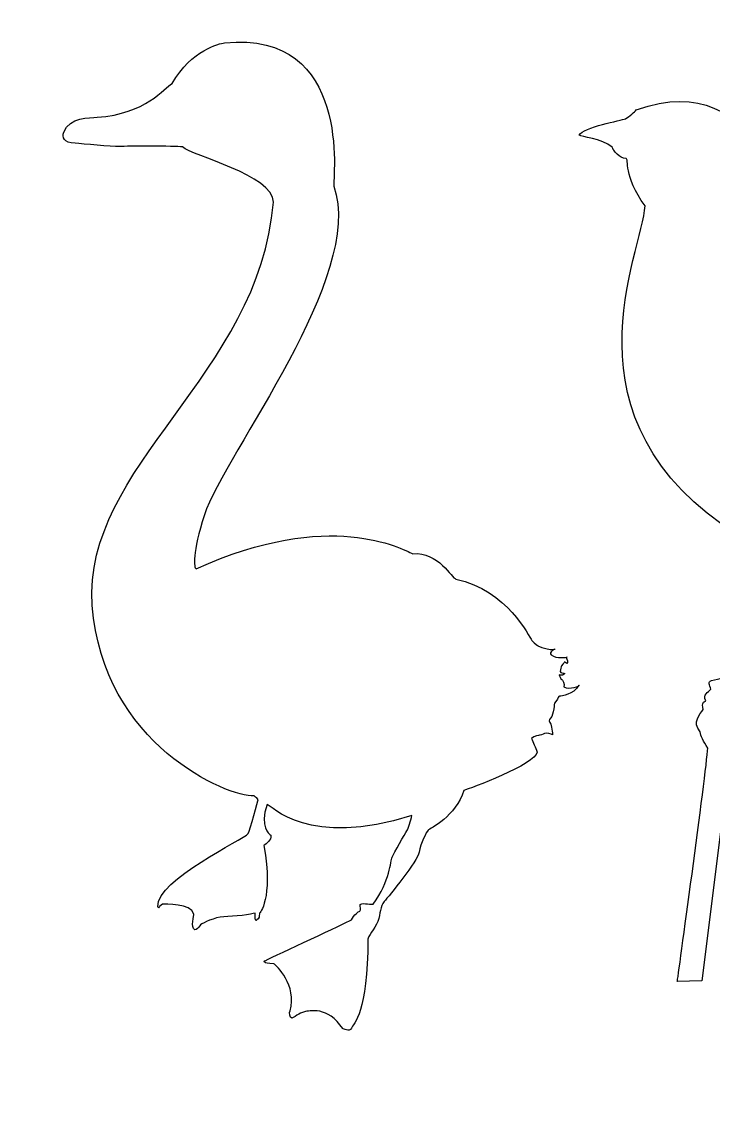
# Model space of a CAD drawing. Header units: centimetres. Extents: x -64 to 65, y -66 to 66.
# Drawn here: x -40.94 to -37.66, y 11.13 to 16.25 of the extents above; entities that cross this region are included whole.
import ezdxf

# ---------------------------------------------------------------- set-up
doc = ezdxf.new("R2010")
doc.units = ezdxf.units.CM
doc.header["$MEASUREMENT"] = 0
doc.layers.add('Layer 1', color=7, linetype='Continuous')

msp = doc.modelspace()

# ---------------------------------------------------------------- linework, layer by layer
at = {"layer": 'Layer 1'}
for points, knots in [([(-40.38433, 16.64581), (-41.00941, 16.62993), (-41.25116, 16.99736), (-41.64957, 17.20813), (-41.64957, 17.20813), (-42.14119, 17.15389), (-42.43927, 17.29314), (-42.8679, 17.30187), (-42.8679, 17.30187), (-43.07499, 17.13412), (-43.15108, 16.83528), (-43.28965, 16.599), (-43.28965, 16.599), (-43.32815, 16.41993), (-43.0637, 16.54378), (-43.10219, 16.36474), (-43.10219, 16.36474), (-43.44988, 16.40654), (-43.13537, 16.21708), (-43.24276, 16.13042), (-43.24276, 16.13042), (-43.74645, 16.01096), (-44.11795, 16.01064), (-44.50794, 16.08356), (-44.50794, 16.08356), (-44.56737, 16.33034), (-44.38634, 16.33677), (-44.17996, 16.31782), (-44.17996, 16.31782), (-44.03507, 16.32237), (-44.32485, 16.50073), (-44.17996, 16.50528), (-44.17996, 16.50528), (-43.65164, 16.50801), (-43.50781, 16.89525), (-43.33647, 17.25503), (-43.33647, 17.25503), (-44.45796, 17.80597), (-46.01667, 18.30966), (-45.6326, 20.0666), (-45.6326, 20.0666), (-45.76299, 20.21937), (-46.10507, 20.00903), (-46.19492, 20.11348), (-46.19492, 20.11348), (-46.21429, 20.35153), (-46.01138, 20.36732), (-45.82006, 20.39465), (-45.82006, 20.39465), (-45.63297, 20.86892), (-45.12116, 21.29796), (-44.50796, 20.91006), (-44.50796, 20.91006), (-44.30905, 20.7842), (-44.13056, 20.4237), (-43.85195, 20.16031), (-43.85195, 20.16031), (-43.25775, 19.59855), (-42.07122, 18.56069), (-41.88385, 17.91106), (-41.88385, 17.91106), (-41.41541, 17.67946), (-39.73023, 17.30269), (-40.38433, 16.64581)], [0, 0, 0, 0, 0.0588235, 0.0588235, 0.0588235, 0.0588235, 0.1176471, 0.1176471, 0.1176471, 0.1176471, 0.1764706, 0.1764706, 0.1764706, 0.1764706, 0.2352941, 0.2352941, 0.2352941, 0.2352941, 0.2941176, 0.2941176, 0.2941176, 0.2941176, 0.3529412, 0.3529412, 0.3529412, 0.3529412, 0.4117647, 0.4117647, 0.4117647, 0.4117647, 0.4705882, 0.4705882, 0.4705882, 0.4705882, 0.5294118, 0.5294118, 0.5294118, 0.5294118, 0.5882353, 0.5882353, 0.5882353, 0.5882353, 0.6470588, 0.6470588, 0.6470588, 0.6470588, 0.7058824, 0.7058824, 0.7058824, 0.7058824, 0.7647059, 0.7647059, 0.7647059, 0.7647059, 0.8235294, 0.8235294, 0.8235294, 0.8235294, 0.8823529, 0.8823529, 0.8823529, 0.8823529, 1, 1, 1, 1]), ([(-40.84537, 5.98884), (-40.67262, 6.52208), (-40.40002, 7.5506), (-40.84537, 8.02277), (-40.84537, 8.02277), (-41.40787, 7.37991), (-42.47261, 7.23939), (-43.78322, 7.34475), (-43.78322, 7.34475), (-43.96999, 6.70602), (-43.46469, 6.75928), (-43.55719, 6.21487), (-43.55719, 6.21487), (-43.93385, 6.21487), (-44.31054, 6.21487), (-44.6872, 6.21487), (-44.6872, 6.21487), (-44.08712, 7.09503), (-45.30262, 7.76573), (-45.8171, 8.2487), (-45.8171, 8.2487), (-46.38085, 8.13451), (-46.74573, 7.82142), (-47.17298, 7.57071), (-47.17298, 7.57071), (-47.73707, 8.06133), (-47.91831, 8.93472), (-48.7549, 9.15268), (-48.7549, 9.15268), (-48.5639, 9.68507), (-47.76359, 8.96477), (-47.39902, 8.9267), (-47.39902, 8.9267), (-47.98462, 10.15069), (-46.24255, 8.82486), (-46.72103, 10.7346), (-46.72103, 10.7346), (-44.18434, 10.05896), (-39.02888, 11.81082), (-39.03748, 7.79675), (-39.03748, 7.79675), (-40.17963, 7.98764), (-38.91791, 5.75842), (-40.84537, 5.98884)], [0, 0, 0, 0, 0.0833333, 0.0833333, 0.0833333, 0.0833333, 0.1666667, 0.1666667, 0.1666667, 0.1666667, 0.25, 0.25, 0.25, 0.25, 0.3333333, 0.3333333, 0.3333333, 0.3333333, 0.4166667, 0.4166667, 0.4166667, 0.4166667, 0.5, 0.5, 0.5, 0.5, 0.5833333, 0.5833333, 0.5833333, 0.5833333, 0.6666667, 0.6666667, 0.6666667, 0.6666667, 0.75, 0.75, 0.75, 0.75, 0.8333333, 0.8333333, 0.8333333, 0.8333333, 1, 1, 1, 1])]:
    msp.add_open_spline(points, degree=3, knots=knots, dxfattribs=at)
at = {"layer": 'Layer 1', "color": 250}
for points, knots in [([(-40.74118, 15.72413), (-40.74946, 15.70177), (-40.74338, 15.67431), (-40.68702, 15.67214), (-40.68702, 15.67214), (-40.65024, 15.67), (-40.51591, 15.65484), (-40.47699, 15.65693), (-40.47699, 15.65693), (-40.43799, 15.65915), (-40.21709, 15.65915), (-40.17814, 15.65484), (-40.17814, 15.65484), (-40.13046, 15.6115), (-39.75023, 15.52297), (-39.74721, 15.3928), (-39.74721, 15.3928), (-39.81322, 14.57309), (-40.65455, 14.14108), (-40.60586, 13.48171), (-40.60586, 13.48171), (-40.5571, 12.82216), (-39.96266, 12.5721), (-39.83926, 12.57853), (-39.83926, 12.57853), (-39.82627, 12.56879), (-39.82627, 12.56879), (-39.82627, 12.56879), (-39.82627, 12.56879), (-39.82627, 12.56879), (-39.81973, 12.56072), (-39.81973, 12.56072), (-39.81973, 12.56072), (-39.81973, 12.56072), (-39.85712, 12.41613), (-39.86683, 12.39988), (-39.86683, 12.39988), (-39.88797, 12.37231), (-40.29889, 12.18226), (-40.29564, 12.05399), (-40.29564, 12.05399), (-40.29564, 12.05399), (-40.29077, 12.04745), (-40.29077, 12.04745), (-40.29077, 12.04745), (-40.29077, 12.04745), (-40.28262, 12.06208), (-40.27286, 12.06531), (-40.27286, 12.06531), (-40.26312, 12.06372), (-40.13483, 12.0719), (-40.12512, 12.01824), (-40.12512, 12.01824), (-40.12348, 12.01504), (-40.14134, 11.95326), (-40.1202, 11.94355), (-40.1202, 11.94355), (-40.11208, 11.94675), (-40.10393, 11.94842), (-40.09258, 11.96789), (-40.09258, 11.96789), (-40.07959, 11.97599), (-40.0276, 12.00364), (-39.9822, 12.0053), (-39.9822, 12.0053), (-39.93667, 12.00697), (-39.84734, 12.0166), (-39.83432, 12.02311), (-39.83432, 12.02311), (-39.83599, 12.0053), (-39.83104, 11.98739), (-39.83104, 11.98739), (-39.83104, 11.98739), (-39.83104, 11.98739), (-39.82133, 11.99067), (-39.81482, 12.00361), (-39.81482, 12.00361), (-39.81482, 12.01657), (-39.81318, 12.02308), (-39.81318, 12.02308), (-39.81318, 12.02308), (-39.81318, 12.02308), (-39.7482, 12.08647), (-39.79204, 12.34309), (-39.79204, 12.34309), (-39.7823, 12.35119), (-39.75471, 12.3691), (-39.75955, 12.3918), (-39.75955, 12.3918), (-39.76934, 12.3999), (-39.81318, 12.43077), (-39.77749, 12.53801), (-39.77749, 12.53801), (-39.75955, 12.53468), (-39.5777, 12.32682), (-39.09039, 12.48597), (-39.09039, 12.48597), (-39.09695, 12.46163), (-39.10828, 12.42422), (-39.11478, 12.41284), (-39.11478, 12.41284), (-39.12129, 12.40152), (-39.17812, 12.30576), (-39.1846, 12.28785), (-39.1846, 12.28785), (-39.19111, 12.26991), (-39.19431, 12.17747), (-39.27398, 12.06528), (-39.27398, 12.06528), (-39.29507, 12.06528), (-39.3324, 12.07187), (-39.33568, 12.06369), (-39.33568, 12.06369), (-39.33891, 12.05559), (-39.32917, 12.03601), (-39.33727, 12.03281), (-39.33727, 12.03281), (-39.34539, 12.02958), (-39.36489, 12.01654), (-39.37788, 11.99061), (-39.37788, 11.99061), (-39.40548, 11.9759), (-39.72549, 11.82813), (-39.78719, 11.79725), (-39.78719, 11.79725), (-39.79203, 11.79725), (-39.80341, 11.78431), (-39.74499, 11.78264), (-39.74499, 11.78264), (-39.7352, 11.77775), (-39.63289, 11.68035), (-39.6686, 11.56015), (-39.6686, 11.56015), (-39.67188, 11.55364), (-39.67188, 11.52438), (-39.66045, 11.52438), (-39.66045, 11.52438), (-39.65074, 11.52605), (-39.62476, 11.55039), (-39.60039, 11.55518), (-39.60039, 11.55518), (-39.57925, 11.56015), (-39.48829, 11.58286), (-39.41849, 11.47559), (-39.41849, 11.47559), (-39.41524, 11.47559), (-39.38759, 11.45773), (-39.37788, 11.47726), (-39.37788, 11.47726), (-39.36812, 11.49684), (-39.29832, 11.55206), (-39.29991, 11.89961), (-39.29991, 11.89961), (-39.29991, 11.91093), (-39.26747, 11.94665), (-39.25287, 11.98396), (-39.25287, 11.98396), (-39.23824, 12.02148), (-39.24311, 12.05392), (-39.22197, 12.07826), (-39.22197, 12.07826), (-39.20083, 12.1026), (-39.0628, 12.27151), (-39.05631, 12.31213), (-39.05631, 12.31213), (-39.0498, 12.35274), (-39.02054, 12.40963), (-39.01406, 12.41606), (-39.01406, 12.41606), (-39.00755, 12.4226), (-38.87925, 12.48271), (-38.84518, 12.60455), (-38.84518, 12.60455), (-38.82079, 12.61098), (-38.5008, 12.72954), (-38.49752, 12.78632), (-38.49752, 12.78632), (-38.50241, 12.8091), (-38.51863, 12.83193), (-38.52356, 12.8513), (-38.52356, 12.8513), (-38.51218, 12.86434), (-38.48615, 12.86601), (-38.48615, 12.86601), (-38.48615, 12.86601), (-38.48615, 12.86601), (-38.46829, 12.87077), (-38.46181, 12.87411), (-38.46181, 12.87411), (-38.4553, 12.87731), (-38.42609, 12.87411), (-38.42448, 12.8676), (-38.42448, 12.8676), (-38.42287, 12.86106), (-38.42612, 12.90499), (-38.43263, 12.91792), (-38.43263, 12.91792), (-38.43911, 12.93096), (-38.44398, 12.93742), (-38.43427, 12.94724), (-38.43427, 12.94724), (-38.42451, 12.95687), (-38.42128, 12.97161), (-38.418, 12.99098), (-38.418, 12.99098), (-38.41475, 13.01053), (-38.42128, 13.01223), (-38.40829, 13.02673), (-38.40829, 13.02673), (-38.39527, 13.04136), (-38.3985, 13.05118), (-38.39043, 13.05118), (-38.39043, 13.05118), (-38.38228, 13.05118), (-38.32375, 13.05761), (-38.29941, 13.10312), (-38.29941, 13.10312), (-38.28642, 13.09989), (-38.34653, 13.08034), (-38.37093, 13.09492), (-38.37093, 13.09492), (-38.36604, 13.10955), (-38.37577, 13.13069), (-38.38067, 13.13069), (-38.38067, 13.13069), (-38.38559, 13.13069), (-38.39205, 13.15172), (-38.39205, 13.15172), (-38.39205, 13.15172), (-38.39205, 13.15172), (-38.38067, 13.14696), (-38.36932, 13.15505), (-38.36932, 13.15505), (-38.35792, 13.16312), (-38.38067, 13.15992), (-38.38559, 13.16312), (-38.38559, 13.16312), (-38.39046, 13.16635), (-38.38559, 13.1859), (-38.38395, 13.19072), (-38.38395, 13.19072), (-38.38231, 13.19569), (-38.36932, 13.21027), (-38.36932, 13.21027), (-38.36932, 13.21027), (-38.36932, 13.21027), (-38.36932, 13.2167), (-38.36114, 13.2086), (-38.36114, 13.2086), (-38.35304, 13.2005), (-38.34979, 13.21834), (-38.35627, 13.22651), (-38.35627, 13.22651), (-38.36278, 13.23461), (-38.35463, 13.23627), (-38.35463, 13.23627), (-38.35463, 13.23627), (-38.35463, 13.23627), (-38.40503, 13.22651), (-38.43102, 13.24757), (-38.43102, 13.24757), (-38.44401, 13.25897), (-38.41155, 13.27522), (-38.41155, 13.27522), (-38.41155, 13.27522), (-38.41155, 13.27522), (-38.42454, 13.26871), (-38.45539, 13.27689), (-38.45539, 13.27689), (-38.48624, 13.28499), (-38.49275, 13.28983), (-38.49275, 13.28983), (-38.49275, 13.28983), (-38.49275, 13.28983), (-38.50738, 13.29957), (-38.52201, 13.31584), (-38.52201, 13.31584), (-38.53662, 13.33209), (-38.63568, 13.55301), (-38.88258, 13.60659), (-38.88258, 13.60659), (-38.90047, 13.60979), (-38.96542, 13.73653), (-39.08721, 13.72679), (-39.08721, 13.72679), (-39.13761, 13.74793), (-39.47541, 13.94285), (-40.11371, 13.6553), (-40.11371, 13.6553), (-40.12517, 13.65697), (-40.1316, 13.73169), (-40.07476, 13.91041), (-40.07476, 13.91041), (-39.97676, 14.20378), (-39.30977, 15.04624), (-39.46138, 15.46849), (-39.46138, 15.46849), (-39.46567, 15.49881), (-39.37039, 16.20914), (-39.97896, 16.14855), (-39.97896, 16.14855), (-40.00494, 16.14424), (-40.13271, 16.11603), (-40.22799, 15.9558), (-40.22799, 15.9558), (-40.26485, 15.9341), (-40.35142, 15.81073), (-40.58319, 15.79554), (-40.58319, 15.79554), (-40.61772, 15.79121), (-40.713, 15.79994), (-40.74118, 15.72413)], [0, 0, 0, 0, 0.0126582, 0.0126582, 0.0126582, 0.0126582, 0.0253165, 0.0253165, 0.0253165, 0.0253165, 0.0379747, 0.0379747, 0.0379747, 0.0379747, 0.0506329, 0.0506329, 0.0506329, 0.0506329, 0.0632911, 0.0632911, 0.0632911, 0.0632911, 0.0759494, 0.0759494, 0.0759494, 0.0759494, 0.0886076, 0.0886076, 0.0886076, 0.0886076, 0.1012658, 0.1012658, 0.1012658, 0.1012658, 0.1139241, 0.1139241, 0.1139241, 0.1139241, 0.1265823, 0.1265823, 0.1265823, 0.1265823, 0.1392405, 0.1392405, 0.1392405, 0.1392405, 0.1518987, 0.1518987, 0.1518987, 0.1518987, 0.164557, 0.164557, 0.164557, 0.164557, 0.1772152, 0.1772152, 0.1772152, 0.1772152, 0.1898734, 0.1898734, 0.1898734, 0.1898734, 0.2025316, 0.2025316, 0.2025316, 0.2025316, 0.2151899, 0.2151899, 0.2151899, 0.2151899, 0.2278481, 0.2278481, 0.2278481, 0.2278481, 0.2405063, 0.2405063, 0.2405063, 0.2405063, 0.2531646, 0.2531646, 0.2531646, 0.2531646, 0.2658228, 0.2658228, 0.2658228, 0.2658228, 0.278481, 0.278481, 0.278481, 0.278481, 0.2911392, 0.2911392, 0.2911392, 0.2911392, 0.3037975, 0.3037975, 0.3037975, 0.3037975, 0.3164557, 0.3164557, 0.3164557, 0.3164557, 0.3291139, 0.3291139, 0.3291139, 0.3291139, 0.3417722, 0.3417722, 0.3417722, 0.3417722, 0.3544304, 0.3544304, 0.3544304, 0.3544304, 0.3670886, 0.3670886, 0.3670886, 0.3670886, 0.3797468, 0.3797468, 0.3797468, 0.3797468, 0.3924051, 0.3924051, 0.3924051, 0.3924051, 0.4050633, 0.4050633, 0.4050633, 0.4050633, 0.4177215, 0.4177215, 0.4177215, 0.4177215, 0.4303797, 0.4303797, 0.4303797, 0.4303797, 0.443038, 0.443038, 0.443038, 0.443038, 0.4556962, 0.4556962, 0.4556962, 0.4556962, 0.4683544, 0.4683544, 0.4683544, 0.4683544, 0.4810127, 0.4810127, 0.4810127, 0.4810127, 0.4936709, 0.4936709, 0.4936709, 0.4936709, 0.5063291, 0.5063291, 0.5063291, 0.5063291, 0.5189873, 0.5189873, 0.5189873, 0.5189873, 0.5316456, 0.5316456, 0.5316456, 0.5316456, 0.5443038, 0.5443038, 0.5443038, 0.5443038, 0.556962, 0.556962, 0.556962, 0.556962, 0.5696203, 0.5696203, 0.5696203, 0.5696203, 0.5822785, 0.5822785, 0.5822785, 0.5822785, 0.5949367, 0.5949367, 0.5949367, 0.5949367, 0.6075949, 0.6075949, 0.6075949, 0.6075949, 0.6202532, 0.6202532, 0.6202532, 0.6202532, 0.6329114, 0.6329114, 0.6329114, 0.6329114, 0.6455696, 0.6455696, 0.6455696, 0.6455696, 0.6582278, 0.6582278, 0.6582278, 0.6582278, 0.6708861, 0.6708861, 0.6708861, 0.6708861, 0.6835443, 0.6835443, 0.6835443, 0.6835443, 0.6962025, 0.6962025, 0.6962025, 0.6962025, 0.7088608, 0.7088608, 0.7088608, 0.7088608, 0.721519, 0.721519, 0.721519, 0.721519, 0.7341772, 0.7341772, 0.7341772, 0.7341772, 0.7468354, 0.7468354, 0.7468354, 0.7468354, 0.7594937, 0.7594937, 0.7594937, 0.7594937, 0.7721519, 0.7721519, 0.7721519, 0.7721519, 0.7848101, 0.7848101, 0.7848101, 0.7848101, 0.7974684, 0.7974684, 0.7974684, 0.7974684, 0.8101266, 0.8101266, 0.8101266, 0.8101266, 0.8227848, 0.8227848, 0.8227848, 0.8227848, 0.835443, 0.835443, 0.835443, 0.835443, 0.8481013, 0.8481013, 0.8481013, 0.8481013, 0.8607595, 0.8607595, 0.8607595, 0.8607595, 0.8734177, 0.8734177, 0.8734177, 0.8734177, 0.8860759, 0.8860759, 0.8860759, 0.8860759, 0.8987342, 0.8987342, 0.8987342, 0.8987342, 0.9113924, 0.9113924, 0.9113924, 0.9113924, 0.9240506, 0.9240506, 0.9240506, 0.9240506, 0.9367089, 0.9367089, 0.9367089, 0.9367089, 0.9493671, 0.9493671, 0.9493671, 0.9493671, 0.9620253, 0.9620253, 0.9620253, 0.9620253, 0.9746835, 0.9746835, 0.9746835, 0.9746835, 1, 1, 1, 1]), ([(-36.31552, 13.4348), (-36.3215, 13.44377), (-36.32449, 13.47073), (-36.32449, 13.47073), (-36.32449, 13.47073), (-36.32449, 13.47073), (-36.35746, 13.51275), (-36.35746, 13.51275), (-36.35746, 13.51275), (-36.35746, 13.51275), (-36.3605, 13.55776), (-36.3605, 13.55776), (-36.3605, 13.55776), (-36.3605, 13.55776), (-36.39648, 13.57869), (-36.39648, 13.57869), (-36.39648, 13.57869), (-36.39648, 13.57869), (-36.40249, 13.60266), (-36.40249, 13.60266), (-36.40249, 13.60266), (-36.40249, 13.60266), (-36.39045, 13.60864), (-36.39045, 13.60864), (-36.39045, 13.60864), (-36.39045, 13.60864), (-36.39945, 13.65362), (-36.39945, 13.65362), (-36.39945, 13.65362), (-36.39945, 13.65362), (-36.36947, 13.61473), (-36.36947, 13.61473), (-36.36947, 13.61473), (-36.36947, 13.61473), (-36.34248, 13.59975), (-36.35746, 13.62672), (-36.35746, 13.62672), (-36.37249, 13.65363), (-36.58236, 14.13041), (-36.78331, 14.37631), (-36.78331, 14.37631), (-36.84027, 14.45132), (-37.22106, 15.01202), (-37.26607, 15.09899), (-37.26607, 15.09899), (-37.26906, 15.17998), (-37.26906, 15.17998), (-37.26906, 15.17998), (-37.26906, 15.17998), (-37.26906, 15.17998), (-37.2121, 15.63276), (-37.20908, 15.68372), (-37.20908, 15.68372), (-37.21212, 15.70473), (-37.25107, 15.73169), (-37.27202, 15.70171), (-37.27202, 15.70171), (-37.26607, 15.66874), (-37.31705, 15.36889), (-37.32002, 15.34188), (-37.32002, 15.34188), (-37.32304, 15.31788), (-37.33203, 15.29391), (-37.33203, 15.29391), (-37.33203, 15.29391), (-37.33203, 15.29391), (-37.41297, 16.04961), (-38.02767, 15.83067), (-38.02767, 15.83067), (-38.0337, 15.8217), (-38.06069, 15.79768), (-38.07866, 15.78868), (-38.07866, 15.78868), (-38.09668, 15.77968), (-38.27958, 15.74968), (-38.29755, 15.71073), (-38.29755, 15.71073), (-38.28855, 15.70171), (-38.19262, 15.69573), (-38.14163, 15.65379), (-38.14163, 15.65379), (-38.13562, 15.64175), (-38.13562, 15.64175), (-38.13562, 15.64175), (-38.13562, 15.64175), (-38.13562, 15.64175), (-38.10866, 15.59976), (-38.07564, 15.59976), (-38.07564, 15.59976), (-38.06037, 15.59976), (-38.09062, 15.5188), (-37.98568, 15.37489), (-37.98568, 15.37489), (-37.99468, 15.15899), (-38.41452, 14.36132), (-37.54189, 13.81255), (-37.54189, 13.81255), (-37.55388, 13.75564), (-37.61989, 13.24579), (-37.62285, 13.14085), (-37.62285, 13.14085), (-37.62886, 13.13196), (-37.65283, 13.13196), (-37.67079, 13.12593), (-37.67079, 13.12593), (-37.68881, 13.1199), (-37.67981, 13.1049), (-37.67383, 13.08394), (-37.67383, 13.08394), (-37.68584, 13.07195), (-37.7128, 13.05695), (-37.6978, 13.02996), (-37.6978, 13.02996), (-37.70682, 13.02099), (-37.71878, 13.02401), (-37.70981, 12.98797), (-37.70981, 12.98797), (-37.72481, 12.96701), (-37.76379, 12.92804), (-37.72481, 12.88304), (-37.72481, 12.88304), (-37.72177, 12.86208), (-37.70981, 12.83811), (-37.6888, 12.80509), (-37.6888, 12.80509), (-37.69483, 12.69119), (-37.83271, 11.69858), (-37.83271, 11.69858), (-37.83271, 11.69858), (-37.83271, 11.69858), (-37.71582, 11.7016), (-37.71582, 11.7016), (-37.71582, 11.7016), (-37.71582, 11.7016), (-37.58086, 12.78716), (-37.58086, 12.78716), (-37.58086, 12.78716), (-37.58086, 12.78716), (-37.50289, 12.78716), (-37.49389, 12.83812), (-37.49389, 12.83812), (-37.49691, 12.83812), (-37.4999, 12.82312), (-37.53887, 12.8351), (-37.53887, 12.8351), (-37.53289, 12.84709), (-37.5149, 12.87106), (-37.5149, 12.87106), (-37.5149, 12.87106), (-37.5149, 12.87106), (-37.50889, 13.00608), (-37.4909, 13.03306), (-37.4909, 13.03306), (-37.46391, 13.05695), (-37.41592, 13.06592), (-37.39793, 13.13196), (-37.39793, 13.13196), (-37.38295, 13.17093), (-37.23304, 13.34786), (-37.13705, 13.41977), (-37.13705, 13.41977), (-37.13104, 13.44073), (-37.09808, 13.44678), (-37.08908, 13.44374), (-37.08908, 13.44374), (-37.08006, 13.44072), (-37.06511, 13.45874), (-37.08606, 13.49171), (-37.08606, 13.49171), (-37.05309, 13.46782), (-37.05309, 13.46782), (-37.05309, 13.46782), (-37.05309, 13.46782), (-37.05309, 13.46782), (-36.91212, 13.09896), (-36.88214, 13.06298), (-36.88214, 13.06298), (-36.87018, 12.97606), (-36.81017, 12.16641), (-36.7232, 12.06148), (-36.7232, 12.06148), (-36.72021, 12.05846), (-36.70521, 12.04941), (-36.69624, 12.07347), (-36.69624, 12.07347), (-36.68722, 12.06741), (-36.66621, 12.07037), (-36.66923, 12.10347), (-36.66923, 12.10347), (-36.66322, 12.04045), (-36.65121, 11.98647), (-36.65121, 11.98647), (-36.65121, 11.98647), (-36.65121, 11.98647), (-36.62725, 11.98647), (-36.62725, 11.98647), (-36.62725, 11.98647), (-36.62725, 11.98647), (-36.61825, 11.9385), (-36.61825, 11.9385), (-36.61825, 11.9385), (-36.61825, 11.9385), (-36.60327, 11.9685), (-36.60327, 11.9685), (-36.60327, 11.9685), (-36.60327, 11.9685), (-36.59131, 11.90249), (-36.59131, 11.90249), (-36.59131, 11.90249), (-36.59131, 11.90249), (-36.57033, 11.89955), (-36.57329, 11.96543), (-36.57329, 11.96543), (-36.56728, 11.95654), (-36.54331, 11.86653), (-36.5403, 11.9685), (-36.5403, 11.9685), (-36.54332, 12.01044), (-36.5313, 12.05243), (-36.5313, 12.05243), (-36.5313, 12.05243), (-36.5313, 12.05243), (-36.51929, 12.01949), (-36.51032, 12.01044), (-36.51032, 12.01044), (-36.50132, 12.00144), (-36.49233, 12.01949), (-36.49233, 12.01949), (-36.49233, 12.01949), (-36.49233, 12.01949), (-36.48635, 11.98353), (-36.47431, 11.98647), (-36.47431, 11.98647), (-36.4623, 11.98946), (-36.47735, 12.03743), (-36.47132, 12.07942), (-36.47132, 12.07942), (-36.46531, 12.06743), (-36.43833, 11.98044), (-36.42033, 11.99544), (-36.42033, 11.99544), (-36.41133, 12.00449), (-36.38734, 12.01949), (-36.56127, 12.82009), (-36.56127, 12.82009), (-36.55828, 12.8801), (-36.54029, 13.04194), (-36.54926, 13.09893), (-36.54926, 13.09893), (-36.51029, 13.06901), (-36.37834, 12.91303), (-36.31539, 12.95796), (-36.31539, 12.95796), (-36.29137, 12.98201), (-36.33939, 13.08393), (-36.35436, 13.1229), (-36.35436, 13.1229), (-36.36934, 13.16187), (-36.35735, 13.1678), (-36.37238, 13.18283), (-36.37238, 13.18283), (-36.38733, 13.19783), (-36.37833, 13.22784), (-36.41432, 13.26078), (-36.41432, 13.26078), (-36.42033, 13.2938), (-36.42633, 13.29682), (-36.47128, 13.35381), (-36.47128, 13.35381), (-36.47128, 13.3658), (-36.46228, 13.37477), (-36.4803, 13.39281), (-36.4803, 13.39281), (-36.44731, 13.36884), (-36.18344, 13.11696), (-36.15642, 13.13791), (-36.15642, 13.13791), (-36.14158, 13.14691), (-36.24651, 13.3328), (-36.31552, 13.4348)], [0, 0, 0, 0, 0.0140845, 0.0140845, 0.0140845, 0.0140845, 0.028169, 0.028169, 0.028169, 0.028169, 0.0422535, 0.0422535, 0.0422535, 0.0422535, 0.056338, 0.056338, 0.056338, 0.056338, 0.0704225, 0.0704225, 0.0704225, 0.0704225, 0.084507, 0.084507, 0.084507, 0.084507, 0.0985915, 0.0985915, 0.0985915, 0.0985915, 0.1126761, 0.1126761, 0.1126761, 0.1126761, 0.1267606, 0.1267606, 0.1267606, 0.1267606, 0.1408451, 0.1408451, 0.1408451, 0.1408451, 0.1549296, 0.1549296, 0.1549296, 0.1549296, 0.1690141, 0.1690141, 0.1690141, 0.1690141, 0.1830986, 0.1830986, 0.1830986, 0.1830986, 0.1971831, 0.1971831, 0.1971831, 0.1971831, 0.2112676, 0.2112676, 0.2112676, 0.2112676, 0.2253521, 0.2253521, 0.2253521, 0.2253521, 0.2394366, 0.2394366, 0.2394366, 0.2394366, 0.2535211, 0.2535211, 0.2535211, 0.2535211, 0.2676056, 0.2676056, 0.2676056, 0.2676056, 0.2816901, 0.2816901, 0.2816901, 0.2816901, 0.2957746, 0.2957746, 0.2957746, 0.2957746, 0.3098592, 0.3098592, 0.3098592, 0.3098592, 0.3239437, 0.3239437, 0.3239437, 0.3239437, 0.3380282, 0.3380282, 0.3380282, 0.3380282, 0.3521127, 0.3521127, 0.3521127, 0.3521127, 0.3661972, 0.3661972, 0.3661972, 0.3661972, 0.3802817, 0.3802817, 0.3802817, 0.3802817, 0.3943662, 0.3943662, 0.3943662, 0.3943662, 0.4084507, 0.4084507, 0.4084507, 0.4084507, 0.4225352, 0.4225352, 0.4225352, 0.4225352, 0.4366197, 0.4366197, 0.4366197, 0.4366197, 0.4507042, 0.4507042, 0.4507042, 0.4507042, 0.4647887, 0.4647887, 0.4647887, 0.4647887, 0.4788732, 0.4788732, 0.4788732, 0.4788732, 0.4929577, 0.4929577, 0.4929577, 0.4929577, 0.5070423, 0.5070423, 0.5070423, 0.5070423, 0.5211268, 0.5211268, 0.5211268, 0.5211268, 0.5352113, 0.5352113, 0.5352113, 0.5352113, 0.5492958, 0.5492958, 0.5492958, 0.5492958, 0.5633803, 0.5633803, 0.5633803, 0.5633803, 0.5774648, 0.5774648, 0.5774648, 0.5774648, 0.5915493, 0.5915493, 0.5915493, 0.5915493, 0.6056338, 0.6056338, 0.6056338, 0.6056338, 0.6197183, 0.6197183, 0.6197183, 0.6197183, 0.6338028, 0.6338028, 0.6338028, 0.6338028, 0.6478873, 0.6478873, 0.6478873, 0.6478873, 0.6619718, 0.6619718, 0.6619718, 0.6619718, 0.6760563, 0.6760563, 0.6760563, 0.6760563, 0.6901408, 0.6901408, 0.6901408, 0.6901408, 0.7042254, 0.7042254, 0.7042254, 0.7042254, 0.7183099, 0.7183099, 0.7183099, 0.7183099, 0.7323944, 0.7323944, 0.7323944, 0.7323944, 0.7464789, 0.7464789, 0.7464789, 0.7464789, 0.7605634, 0.7605634, 0.7605634, 0.7605634, 0.7746479, 0.7746479, 0.7746479, 0.7746479, 0.7887324, 0.7887324, 0.7887324, 0.7887324, 0.8028169, 0.8028169, 0.8028169, 0.8028169, 0.8169014, 0.8169014, 0.8169014, 0.8169014, 0.8309859, 0.8309859, 0.8309859, 0.8309859, 0.8450704, 0.8450704, 0.8450704, 0.8450704, 0.8591549, 0.8591549, 0.8591549, 0.8591549, 0.8732394, 0.8732394, 0.8732394, 0.8732394, 0.8873239, 0.8873239, 0.8873239, 0.8873239, 0.9014085, 0.9014085, 0.9014085, 0.9014085, 0.915493, 0.915493, 0.915493, 0.915493, 0.9295775, 0.9295775, 0.9295775, 0.9295775, 0.943662, 0.943662, 0.943662, 0.943662, 0.9577465, 0.9577465, 0.9577465, 0.9577465, 0.971831, 0.971831, 0.971831, 0.971831, 1, 1, 1, 1])]:
    msp.add_open_spline(points, degree=3, knots=knots, dxfattribs=at)

doc.saveas('drawing.dxf')
